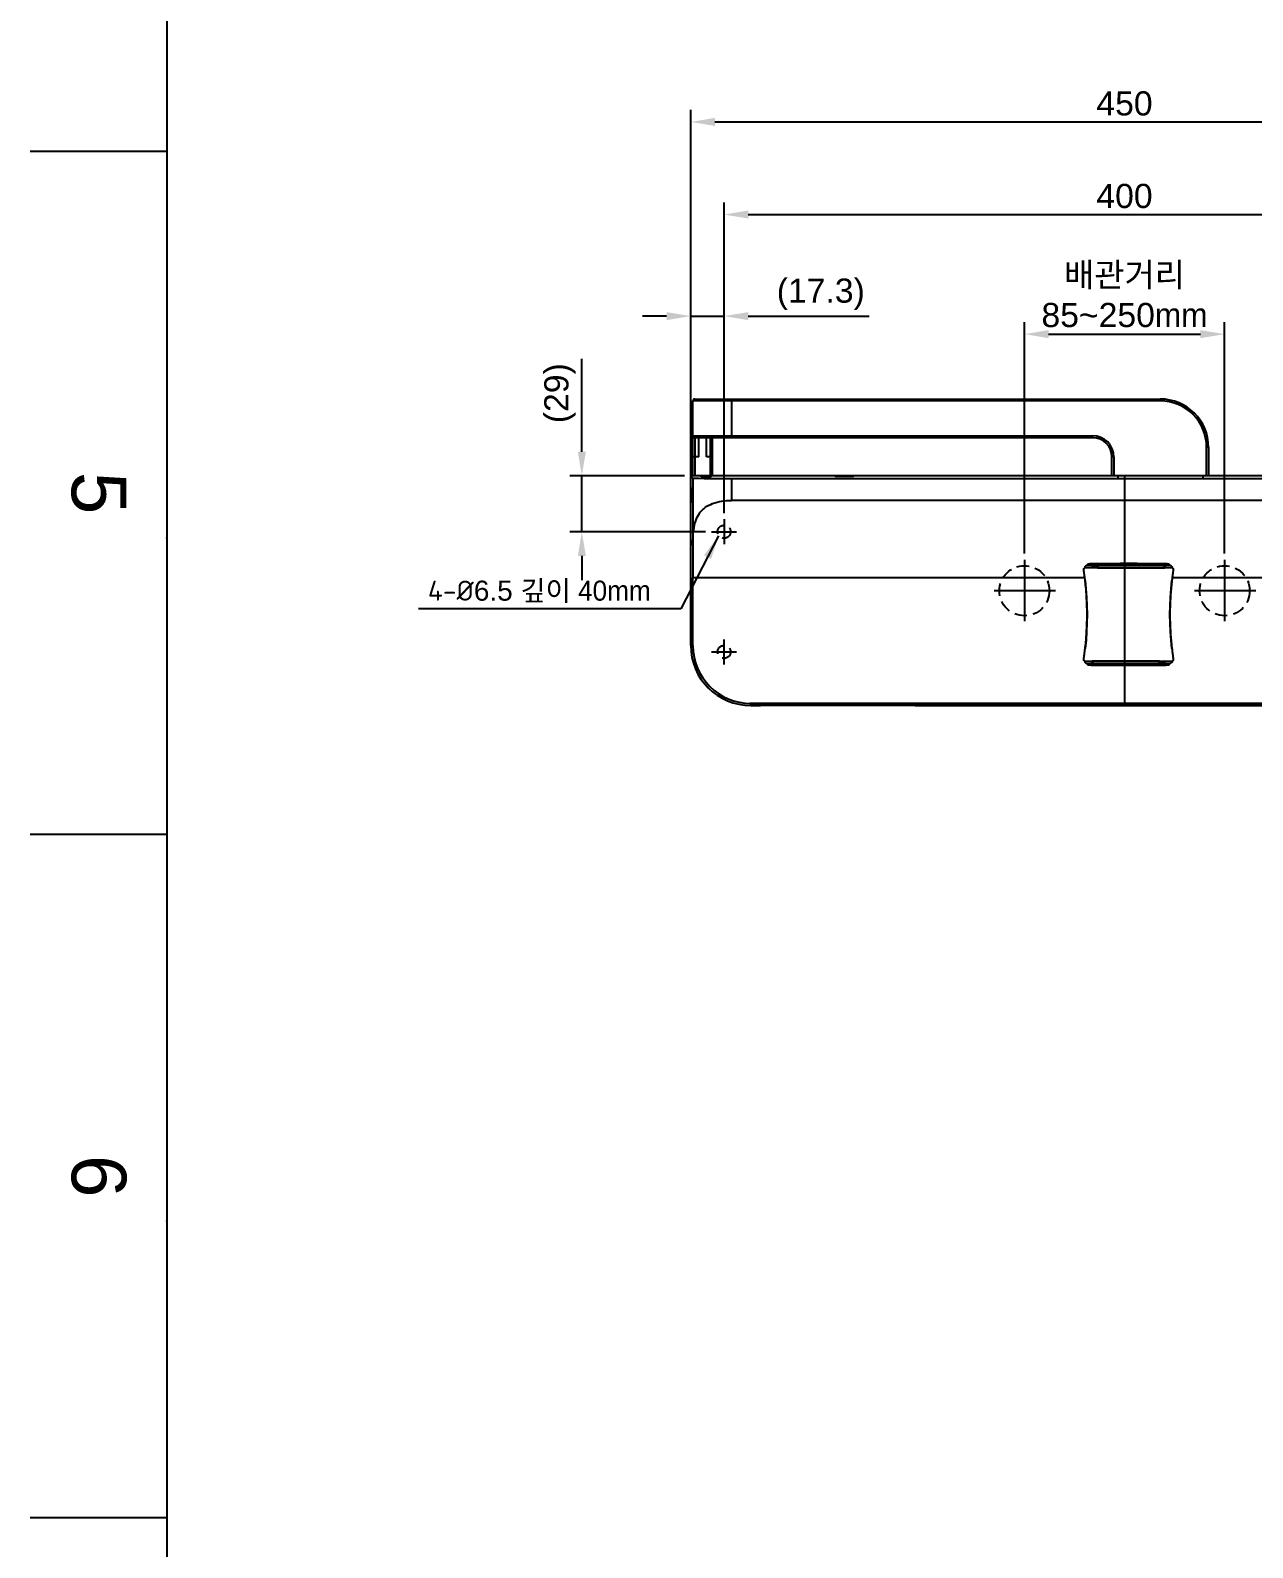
# Model space of a CAD drawing. Header units: millimetres. Extents: x 687 to 1107, y -116 to 478.
# Drawn here: x 686.8 to 813.4, y 36.9 to 193.9 of the extents above; entities that cross this region are included whole.
import ezdxf

# ---------------------------------------------------------------- set-up
doc = ezdxf.new("R2010")
doc.units = ezdxf.units.MM
doc.header["$LTSCALE"] = 0.1
doc.linetypes.add('CENTERX2', pattern=[101.6, 63.5, -12.7, 12.7, -12.7])
doc.linetypes.add('HIDDENX2', pattern=[19.05, 12.7, -6.35])
for name, color, linetype in [('CENTER', 1, 'CENTERX2'), ('DIM', 3, 'Continuous'), ('HIDDEN', 8, 'HIDDENX2')]:
    doc.layers.add(name, color=color, linetype=linetype)
doc.styles.get("Standard").update_dxf_attribs({"font": 'arial.ttf'})
doc.dimstyles.new('ISO-25', dxfattribs={"dimtxt": 2.5, "dimasz": 2.5, "dimexe": 1.25, "dimexo": 0.625, "dimtad": 1, "dimlfac": 5, "dimtxsty": 'Standard', "dimcen": 2.5, "dimadec": 0, "dimazin": 0, "dimtfac": 1, "dimtmove": 0, "dimatfit": 3, "dimfxl": 0, "dimarcsym": 0})

# ---------------------------------------------------------------- blocks, each defined once
blk = doc.blocks.new('*D70')
at = {"layer": 'Defpoints', "color": 0}
for p in [(841.59, 174.87), (758.65, 143.34), (841.59, 143.34)]:
    blk.add_point(p, dxfattribs=at)
at = {"layer": 'DIM', "color": 0, "lineweight": -2}
for p, q in [((758.65, 143.96), (758.65, 176.12)), ((841.59, 143.96), (841.59, 176.12)), ((761.15, 174.87), (839.09, 174.87))]:
    blk.add_line(p, q, dxfattribs=at)
at = {"layer": 'DIM', "color": 0}
for points in [[(761.15, 175.29), (761.15, 174.46), (758.65, 174.87)], [(839.09, 175.29), (839.09, 174.46), (841.59, 174.87)]]:
    blk.add_solid(points, dxfattribs=at)
at = {"layer": 'DIM', "color": 0, "insert": (800.12, 176.78), "char_height": 2.5, "attachment_point": 5}
blk.add_mtext('400', dxfattribs=at)
blk = doc.blocks.new('*D73')
at = {"layer": 'Defpoints', "color": 0}
for p in [(810.49, 162.49), (789.76, 139.15), (810.49, 139.15)]:
    blk.add_point(p, dxfattribs=at)
at = {"layer": 'DIM', "color": 0, "lineweight": -2}
for p, q in [((789.76, 139.77), (789.76, 163.74)), ((810.49, 139.77), (810.49, 163.74)), ((792.26, 162.49), (807.99, 162.49))]:
    blk.add_line(p, q, dxfattribs=at)
at = {"layer": 'DIM', "color": 0}
for points in [[(792.26, 162.91), (792.26, 162.08), (789.76, 162.49)], [(807.99, 162.91), (807.99, 162.08), (810.49, 162.49)]]:
    blk.add_solid(points, dxfattribs=at)
at = {"layer": 'DIM', "color": 0, "insert": (800.12, 166.54), "char_height": 2.5, "attachment_point": 5}
blk.add_mtext('{\\fGulim|b0|i0|c129|p50;배관거리}\\P85~250{\\fGulim|b0|i0|c129|p50;mm}', dxfattribs=at)
blk = doc.blocks.new('*D75')
at = {"layer": 'Defpoints', "color": 0}
for p in [(845.05, 184.46), (755.2, 130.28), (845.05, 124.4)]:
    blk.add_point(p, dxfattribs=at)
at = {"layer": 'DIM', "color": 0, "lineweight": -2}
for p, q in [((755.2, 130.9), (755.2, 185.71)), ((845.05, 125.03), (845.05, 185.71)), ((757.7, 184.46), (842.55, 184.46))]:
    blk.add_line(p, q, dxfattribs=at)
at = {"layer": 'DIM', "color": 0}
for points in [[(757.7, 184.87), (757.7, 184.04), (755.2, 184.46)], [(842.55, 184.87), (842.55, 184.04), (845.05, 184.46)]]:
    blk.add_solid(points, dxfattribs=at)
at = {"layer": 'DIM', "color": 0, "insert": (800.12, 186.36), "char_height": 2.5, "attachment_point": 5}
blk.add_mtext('450', dxfattribs=at)
blk = doc.blocks.new('*D60')
at = {"layer": 'Defpoints', "color": 0}
for p in [(743.92, 147.82), (755.2, 147.82), (757.36, 142.04)]:
    blk.add_point(p, dxfattribs=at)
at = {"layer": 'DIM', "color": 0, "lineweight": -2}
for p, q in [((743.92, 150.32), (743.92, 159.94)), ((754.57, 147.82), (742.67, 147.82)), ((743.92, 142.04), (743.92, 147.82)), ((756.73, 142.04), (742.67, 142.04)), ((743.92, 139.54), (743.92, 137.04))]:
    blk.add_line(p, q, dxfattribs=at)
at = {"layer": 'DIM', "color": 0}
for points in [[(743.51, 150.32), (744.34, 150.32), (743.92, 147.82)], [(743.51, 139.54), (744.34, 139.54), (743.92, 142.04)]]:
    blk.add_solid(points, dxfattribs=at)
at = {"layer": 'DIM', "color": 0, "insert": (741.66, 156.38), "char_height": 2.5, "attachment_point": 5, "rotation": 90}
blk.add_mtext('(29)', dxfattribs=at)
blk = doc.blocks.new('*D61')
at = {"layer": 'Defpoints', "color": 0}
for p in [(758.65, 164.36), (755.2, 147.82), (758.65, 147.82)]:
    blk.add_point(p, dxfattribs=at)
at = {"layer": 'DIM', "color": 0, "lineweight": -2}
for p, q in [((755.2, 148.44), (755.2, 165.61)), ((758.65, 148.44), (758.65, 165.61)), ((752.7, 164.36), (750.2, 164.36)), ((755.2, 164.36), (758.65, 164.36)), ((761.15, 164.36), (773.69, 164.36))]:
    blk.add_line(p, q, dxfattribs=at)
at = {"layer": 'DIM', "color": 0}
for points in [[(752.7, 164.77), (752.7, 163.94), (755.2, 164.36)], [(761.15, 164.77), (761.15, 163.94), (758.65, 164.36)]]:
    blk.add_solid(points, dxfattribs=at)
at = {"layer": 'DIM', "color": 0, "insert": (768.67, 166.62), "char_height": 2.5, "attachment_point": 5}
blk.add_mtext('(17.3)', dxfattribs=at)

msp = doc.modelspace()

# ---------------------------------------------------------------- linework, layer by layer
for p, q in [((700.9504, 464.2227), (700.9504, -101.4339)), ((700.9504, 181.3944), (686.8089, 181.3944)), ((755.4235, 147.8162), (755.4235, 155.5764)), ((803.8246, 155.5764), (755.4235, 155.5764)), ((755.6235, 155.7764), (803.8246, 155.7764)), ((759.4236, 155.7764), (759.4236, 151.7763)), ((803.8246, 155.5764), (803.8246, 155.7764)), ((755.4235, 151.9763), (796.8245, 151.9763)), ((755.6235, 151.7763), (755.6235, 147.8162)), ((796.8245, 151.7763), (755.6235, 151.7763)), ((756.0236, 149.7762), (756.0236, 151.7763)), ((756.8236, 149.7762), (756.8236, 151.7763)), ((757.2236, 151.7763), (757.2236, 147.8162)), ((757.4236, 151.7763), (757.4236, 147.8162)), ((796.8245, 151.7763), (796.8245, 151.9763)), ((808.6247, 147.8162), (808.6247, 150.7763)), ((808.8247, 150.7763), (808.6247, 150.7763)), ((808.8247, 150.7763), (808.8247, 147.8162)), ((756.0236, 149.7762), (755.4235, 149.7762)), ((757.4236, 149.7762), (756.8236, 149.7762)), ((798.8245, 147.8162), (798.8245, 149.7762)), ((799.0245, 149.7762), (798.8245, 149.7762)), ((799.0245, 149.7762), (799.0245, 147.8162)), ((755.1965, 130.2758), (755.1965, 147.8162)), ((845.0526, 147.8162), (755.1965, 147.8162)), ((755.1965, 147.8162), (755.4237, 147.589)), ((756.2927, 147.7341), (756.2159, 147.8109)), ((757.3236, 147.7341), (756.2927, 147.7341)), ((756.4636, 147.8162), (756.4636, 147.7341)), ((757.3236, 147.7341), (757.3236, 147.8162)), ((799.4245, 147.8162), (799.4245, 147.5631)), ((808.2247, 147.8162), (808.2247, 147.5631)), ((755.4237, 147.589), (755.4237, 140.6451)), ((759.4236, 147.5544), (759.4236, 145.2761)), ((759.4236, 147.5544), (840.8254, 147.5544)), ((835.665, 145.2761), (759.4236, 145.2761)), ((796.7709, 138.2917), (796.0076, 138.2766)), ((796.196, 138.506), (796.196, 138.506)), ((804.8779, 138.506), (796.196, 138.506)), ((796.2421, 138.5073), (796.2433, 138.5127)), ((796.2495, 138.5203), (796.2433, 138.5129)), ((796.2496, 138.5206), (796.252, 138.506)), ((796.2542, 138.5253), (796.2563, 138.5262)), ((796.2543, 138.5258), (796.2576, 138.506)), ((796.2745, 138.626), (796.2628, 138.61)), ((796.2745, 138.626), (796.2763, 138.6281)), ((796.2745, 138.626), (796.2746, 138.6261)), ((796.3423, 138.6791), (796.3422, 138.6791)), ((797.2835, 138.7175), (797.2238, 138.7167)), ((797.3655, 138.5738), (797.3713, 138.506)), ((798.3475, 138.5881), (798.351, 138.506)), ((802.7075, 138.588), (802.704, 138.506)), ((803.5592, 138.5059), (803.5576, 138.506)), ((803.6894, 138.5738), (803.6836, 138.506)), ((803.9169, 138.5683), (803.9104, 138.506)), ((805.0656, 138.2766), (804.3003, 138.2918)), ((804.7129, 138.6793), (804.713, 138.6792)), ((804.7826, 138.6238), (804.7819, 138.6246)), ((804.7824, 138.624), (804.783, 138.6233)), ((804.7848, 138.621), (804.783, 138.6233)), ((804.7861, 138.6179), (804.7899, 138.6115)), ((804.8059, 138.5206), (804.8035, 138.506)), ((804.812, 138.5129), (804.806, 138.5203)), ((804.8119, 138.5127), (804.8131, 138.5073)), ((804.8892, 138.5057), (804.8779, 138.506)), ((755.4196, 130.2717), (755.4181, 137.2759)), ((796.0118, 137.2759), (755.4181, 137.2759)), ((796.047, 136.9828), (796.047, 136.9828)), ((805.0348, 137.054), (805.0265, 136.9828)), ((805.0265, 136.9828), (805.0265, 136.9828)), ((805.0353, 137.0581), (805.0348, 137.054)), ((815.6072, 137.2759), (805.0616, 137.2759)), ((755.4181, 130.2758), (755.1965, 130.2758)), ((796.0381, 129.8935), (796.0387, 129.8982)), ((796.0387, 129.8982), (796.047, 129.969)), ((796.047, 129.969), (796.047, 129.969)), ((805.0265, 129.9689), (805.0265, 129.9689)), ((796.0075, 128.6751), (796.7729, 128.66)), ((796.1839, 128.446), (796.1953, 128.4458)), ((796.1953, 128.4458), (804.8773, 128.4458)), ((796.2426, 128.439), (796.2414, 128.4444)), ((796.2426, 128.4388), (796.2488, 128.4315)), ((796.2513, 128.4457), (796.2489, 128.4312)), ((796.2556, 128.4255), (796.2535, 128.4265)), ((796.2569, 128.4457), (796.2536, 128.426)), ((796.2703, 128.33), (796.2736, 128.326)), ((796.2736, 128.326), (796.274, 128.3255)), ((796.3423, 128.2724), (796.3421, 128.2725)), ((797.3498, 128.2334), (797.423, 128.2325)), ((797.3707, 128.4458), (797.3649, 128.3779)), ((797.423, 128.2325), (797.4977, 128.2316)), ((797.4977, 128.2316), (797.5739, 128.2308)), ((797.5141, 128.4458), (797.5156, 128.4458)), ((797.5739, 128.2308), (797.6517, 128.2299)), ((797.6517, 128.2299), (797.7312, 128.2291)), ((797.7312, 128.2291), (797.8124, 128.2283)), ((797.8124, 128.2283), (797.8951, 128.2275)), ((797.8951, 128.2275), (797.9795, 128.2267)), ((797.9795, 128.2267), (798.0656, 128.2259)), ((798.0656, 128.2259), (798.1533, 128.2252)), ((798.1533, 128.2252), (798.2427, 128.2245)), ((798.2427, 128.2245), (798.3337, 128.2238)), ((798.3337, 128.2238), (798.4265, 128.2231)), ((798.3506, 128.4458), (798.3471, 128.3637)), ((798.4265, 128.2231), (798.5211, 128.2224)), ((798.5211, 128.2224), (798.6173, 128.2218)), ((798.6173, 128.2218), (798.7154, 128.2212)), ((798.7154, 128.2212), (798.8152, 128.2206)), ((798.8152, 128.2206), (798.9169, 128.22)), ((798.9169, 128.22), (799.0204, 128.2195)), ((799.0204, 128.2195), (799.1257, 128.219)), ((799.1257, 128.219), (799.2328, 128.2185)), ((799.2328, 128.2185), (799.3418, 128.218)), ((799.3418, 128.218), (799.4526, 128.2176)), ((799.4526, 128.2176), (799.5654, 128.2173)), ((799.5654, 128.2173), (799.68, 128.2169)), ((799.68, 128.2169), (799.7966, 128.2166)), ((802.7033, 128.4458), (802.7068, 128.3637)), ((803.6831, 128.4458), (803.6889, 128.3779)), ((803.7704, 128.2342), (803.8301, 128.235)), ((803.9099, 128.4458), (803.9164, 128.3834)), ((804.3023, 128.66), (805.0656, 128.6751)), ((804.7125, 128.2725), (804.7127, 128.2726)), ((804.7812, 128.3269), (804.7822, 128.3281)), ((804.782, 128.3279), (804.7823, 128.3283)), ((804.7823, 128.3283), (804.793, 128.3435)), ((804.803, 128.4457), (804.8054, 128.4311)), ((804.8055, 128.4314), (804.8114, 128.4388)), ((804.8121, 128.4408), (804.8114, 128.439)), ((804.8125, 128.4444), (804.8121, 128.4408)), ((835.0253, 124.2753), (761.3238, 124.2753)), ((761.4237, 124.2703), (761.4237, 124.0486)), ((761.4238, 124.1757), (835.1253, 124.1757)), ((835.4253, 124.2703), (761.4276, 124.2714)), ((835.4253, 124.2703), (761.4278, 124.2714)), ((778.184, 124.2532), (762.6637, 124.2532)), ((829.3252, 124.0658), (761.3238, 124.0658)), ((761.4237, 124.0486), (762.4331, 124.0486)), ((778.4334, 124.0486), (833.6963, 124.0486)), ((700.9504, 110.6873), (686.8089, 110.6873)), ((700.9504, 39.9802), (686.8089, 39.9802))]:
    msp.add_line(p, q)
for points in [[(796.2628, 138.61), (796.2541, 138.5939), (796.2482, 138.579), (796.2445, 138.5664), (796.2424, 138.5558), (796.2412, 138.5471), (796.2405, 138.5397), (796.2401, 138.533), (796.24, 138.527), (796.24, 138.5213), (796.24, 138.5158), (796.2402, 138.5103), (796.2403, 138.506)], [(796.3423, 138.6791), (796.3352, 138.676), (796.3201, 138.668), (796.3036, 138.6567), (796.2892, 138.6436), (796.2787, 138.6316), (796.2718, 138.6218), (796.2682, 138.616), (796.2678, 138.6154)], [(797.2238, 138.7167), (797.1857, 138.7162), (797.1484, 138.7157), (797.112, 138.7152), (797.0766, 138.7146), (797.0421, 138.7141), (797.0087, 138.7135), (796.9763, 138.713), (796.9449, 138.7124), (796.9146, 138.7118), (796.8853, 138.7112), (796.8571, 138.7106), (796.8299, 138.7101), (796.8037, 138.7095), (796.7784, 138.7088), (796.7541, 138.7082), (796.7307, 138.7076), (796.7082, 138.707), (796.6866, 138.7064), (796.6658, 138.7058), (796.6459, 138.7051), (796.6269, 138.7045), (796.6087, 138.7039), (796.5913, 138.7033), (796.5748, 138.7026), (796.559, 138.702), (796.544, 138.7014), (796.5297, 138.7008), (796.5162, 138.7001), (796.5034, 138.6995), (796.4913, 138.6989), (796.4799, 138.6983), (796.4691, 138.6976), (796.459, 138.697), (796.4495, 138.6964), (796.4406, 138.6957), (796.4323, 138.6951), (796.4245, 138.6945), (796.4172, 138.6938), (796.4103, 138.6932), (796.4039, 138.6925), (796.3978, 138.6918), (796.3919, 138.691), (796.3861, 138.6902), (796.3804, 138.6893), (796.3744, 138.6882), (796.3679, 138.6869), (796.3607, 138.6851), (796.3522, 138.6826), (796.3422, 138.6791)], [(803.564, 138.72), (803.5157, 138.7205), (803.4666, 138.7211), (803.4166, 138.7216), (803.3658, 138.7222), (803.3141, 138.7227), (803.2616, 138.7232), (803.2083, 138.7238), (803.1542, 138.7243), (803.0992, 138.7248), (803.0434, 138.7253), (802.9868, 138.7258), (802.9293, 138.7263), (802.871, 138.7268), (802.8119, 138.7273), (802.752, 138.7277), (802.6913, 138.7282), (802.6297, 138.7286), (802.5674, 138.7291), (802.5043, 138.7295), (802.4404, 138.7299), (802.3757, 138.7304), (802.3102, 138.7308), (802.244, 138.7311), (802.177, 138.7315), (802.1092, 138.7319), (802.0407, 138.7322), (801.9715, 138.7326), (801.9015, 138.7329), (801.8307, 138.7332), (801.7592, 138.7335), (801.6869, 138.7338), (801.6138, 138.734), (801.5399, 138.7343), (801.4653, 138.7345), (801.3898, 138.7348), (801.3135, 138.735), (801.2363, 138.7351), (801.1584, 138.7353), (801.0796, 138.7355), (801, 138.7356), (800.9196, 138.7357), (800.8384, 138.7358), (800.7564, 138.7359), (800.6735, 138.7359), (800.5899, 138.7359), (800.5054, 138.736), (800.4202, 138.7359), (800.3342, 138.7359), (800.2474, 138.7358), (800.1599, 138.7357), (800.0716, 138.7356), (799.9826, 138.7355), (799.8928, 138.7353), (799.8024, 138.7351), (799.7112, 138.7349), (799.6194, 138.7346), (799.5268, 138.7343), (799.4336, 138.734), (799.3398, 138.7337), (799.2452, 138.7333), (799.15, 138.7329), (799.0541, 138.7324), (798.9577, 138.7319), (798.8609, 138.7314), (798.7635, 138.7309), (798.6657, 138.7303), (798.5673, 138.7296), (798.4686, 138.729), (798.3693, 138.7282), (798.2697, 138.7275), (798.1698, 138.7267), (798.0697, 138.7258), (797.9693, 138.7249), (797.8688, 138.724), (797.7681, 138.723), (797.6674, 138.722), (797.5668, 138.7209), (797.4663, 138.7197), (797.3659, 138.7185), (797.2835, 138.7175)], [(804.7129, 138.6793), (804.7026, 138.6829), (804.6938, 138.6854), (804.6865, 138.6872), (804.6798, 138.6885), (804.6736, 138.6896), (804.6676, 138.6905), (804.6617, 138.6913), (804.6556, 138.692), (804.6493, 138.6927), (804.6427, 138.6934), (804.6356, 138.6941), (804.6282, 138.6947), (804.6203, 138.6953), (804.6118, 138.696), (804.6029, 138.6966), (804.5933, 138.6972), (804.5832, 138.6978), (804.5724, 138.6984), (804.5609, 138.699), (804.5488, 138.6997), (804.5359, 138.7003), (804.5223, 138.7009), (804.5078, 138.7015), (804.4925, 138.7022), (804.4763, 138.7028), (804.4592, 138.7034), (804.4411, 138.7041), (804.4219, 138.7047), (804.4018, 138.7054), (804.3805, 138.706), (804.3582, 138.7067), (804.3348, 138.7073), (804.3102, 138.708), (804.2845, 138.7086), (804.2577, 138.7093), (804.2297, 138.7099), (804.2004, 138.7106), (804.1699, 138.7112), (804.1382, 138.7119), (804.1051, 138.7125), (804.0707, 138.7131), (804.0349, 138.7137), (803.9977, 138.7143), (803.9591, 138.7149), (803.9193, 138.7155), (803.8783, 138.7161), (803.8361, 138.7166), (803.7929, 138.7172), (803.7488, 138.7178), (803.7039, 138.7183), (803.6581, 138.7189), (803.564, 138.72)], [(804.7902, 138.6111), (804.7878, 138.6154), (804.7818, 138.6249), (804.772, 138.6376), (804.7573, 138.6523), (804.7396, 138.6655), (804.7227, 138.675), (804.713, 138.6792)], [(804.8151, 138.5303), (804.8148, 138.5368), (804.8143, 138.544), (804.8133, 138.5524), (804.8115, 138.5625), (804.8085, 138.5747), (804.8032, 138.5893), (804.7954, 138.6052), (804.7848, 138.621)], [(804.8146, 138.506), (804.8147, 138.5078), (804.8149, 138.5134), (804.8151, 138.5188)], [(804.8151, 138.5188), (804.8151, 138.5244), (804.8151, 138.5303)], [(796.047, 136.9828), (796.1345, 136.1261), (796.199, 135.2443), (796.2378, 134.3609), (796.2507, 133.4768), (796.2379, 132.5927), (796.1992, 131.7093), (796.1347, 130.8275), (796.047, 129.969)], [(805.0265, 129.9689), (804.939, 130.8256), (804.8746, 131.7074), (804.8358, 132.5908), (804.8229, 133.4749), (804.8358, 134.359), (804.8744, 135.2424), (804.9388, 136.1242), (805.0265, 136.9828)], [(796.2398, 128.4458), (796.2397, 128.4451), (796.2395, 128.4394), (796.2394, 128.4337), (796.2393, 128.428), (796.2394, 128.4219)], [(796.2394, 128.4219), (796.2396, 128.4153), (796.2402, 128.4081), (796.2412, 128.3995), (796.243, 128.3893), (796.2461, 128.377), (796.2514, 128.3622), (796.2594, 128.3461), (796.2703, 128.33)], [(796.2694, 128.3327), (796.2664, 128.3376), (796.2671, 128.3363), (796.2707, 128.3305), (796.2777, 128.3205), (796.2882, 128.3083), (796.3028, 128.2952), (796.3193, 128.2837), (796.3345, 128.2757), (796.3423, 128.2724)], [(796.3421, 128.2725), (796.3523, 128.2688), (796.3611, 128.2663), (796.3685, 128.2646), (796.3752, 128.2632), (796.3814, 128.2621), (796.3874, 128.2612), (796.3934, 128.2604), (796.3995, 128.2597), (796.4059, 128.259), (796.4126, 128.2583), (796.4196, 128.2576), (796.4271, 128.257), (796.4351, 128.2564), (796.4436, 128.2557), (796.4526, 128.2551), (796.4621, 128.2545), (796.4722, 128.2539), (796.483, 128.2533), (796.4943, 128.2527), (796.5063, 128.252), (796.5189, 128.2514), (796.5322, 128.2508), (796.5462, 128.2502), (796.5608, 128.2496), (796.5762, 128.249), (796.5923, 128.2484), (796.6091, 128.2478), (796.6267, 128.2472), (796.645, 128.2466), (796.6641, 128.246), (796.6839, 128.2454), (796.7045, 128.2448), (796.7259, 128.2442), (796.748, 128.2436), (796.7709, 128.2431), (796.7945, 128.2425), (796.8188, 128.2419), (796.844, 128.2414), (796.8699, 128.2408), (796.8966, 128.2402), (796.9241, 128.2397), (796.9524, 128.2392), (796.9816, 128.2386), (797.0116, 128.2381), (797.0424, 128.2376), (797.074, 128.2371), (797.1063, 128.2366), (797.1394, 128.2362), (797.1732, 128.2357), (797.2076, 128.2352), (797.2425, 128.2348), (797.2779, 128.2343), (797.3498, 128.2334)], [(799.7966, 128.2166), (799.8556, 128.2165), (799.915, 128.2164), (799.975, 128.2163), (800.0354, 128.2162), (800.0963, 128.2161), (800.1576, 128.216), (800.2194, 128.2159), (800.2816, 128.2159), (800.3444, 128.2158), (800.4075, 128.2158), (800.4712, 128.2158), (800.5353, 128.2158), (800.5998, 128.2158), (800.6648, 128.2158), (800.7302, 128.2158), (800.7961, 128.2159), (800.8624, 128.216), (800.9291, 128.216), (800.9963, 128.2161), (801.0639, 128.2162), (801.1319, 128.2164), (801.2003, 128.2165), (801.2691, 128.2167), (801.3383, 128.2168), (801.4079, 128.217), (801.4779, 128.2172), (801.5483, 128.2175), (801.6191, 128.2177), (801.6903, 128.218), (801.7619, 128.2182), (801.8338, 128.2185), (801.9062, 128.2189), (801.9789, 128.2192), (802.0519, 128.2196), (802.1252, 128.2199), (802.1988, 128.2203), (802.2727, 128.2208), (802.3469, 128.2212), (802.4213, 128.2217), (802.496, 128.2222), (802.571, 128.2227), (802.6462, 128.2232), (802.7217, 128.2238), (802.7973, 128.2244), (802.8732, 128.225), (802.9492, 128.2256), (803.0253, 128.2263), (803.1015, 128.227), (803.1778, 128.2277), (803.2542, 128.2284), (803.3307, 128.2292), (803.4071, 128.23), (803.4835, 128.2308), (803.5598, 128.2317), (803.6361, 128.2326), (803.7122, 128.2335), (803.7704, 128.2342)], [(803.8301, 128.235), (803.8682, 128.2355), (803.9055, 128.236), (803.9419, 128.2366), (803.9774, 128.2371), (804.0119, 128.2376), (804.0454, 128.2382), (804.0778, 128.2388), (804.1092, 128.2393), (804.1395, 128.2399), (804.1688, 128.2405), (804.1971, 128.2411), (804.2243, 128.2417), (804.2506, 128.2423), (804.2759, 128.2429), (804.3002, 128.2435), (804.3237, 128.2441), (804.3462, 128.2447), (804.3678, 128.2453), (804.3886, 128.246), (804.4085, 128.2466), (804.4276, 128.2472), (804.4458, 128.2478), (804.4632, 128.2485), (804.4798, 128.2491), (804.4956, 128.2497), (804.5106, 128.2503), (804.5249, 128.251), (804.5384, 128.2516), (804.5513, 128.2522), (804.5634, 128.2528), (804.5749, 128.2535), (804.5856, 128.2541), (804.5958, 128.2547), (804.6053, 128.2554), (804.6142, 128.256), (804.6226, 128.2566), (804.6304, 128.2573), (804.6377, 128.2579), (804.6445, 128.2586), (804.651, 128.2592), (804.6571, 128.2599), (804.663, 128.2607), (804.6688, 128.2615), (804.6745, 128.2624), (804.6805, 128.2635), (804.687, 128.2648), (804.6941, 128.2665), (804.7026, 128.269), (804.7125, 128.2725)], [(804.7127, 128.2726), (804.7217, 128.2765), (804.7385, 128.2858), (804.7561, 128.2988), (804.7708, 128.3134), (804.7806, 128.3259), (804.7867, 128.3354), (804.7892, 128.3399), (804.7894, 128.3402)], [(804.793, 128.3435), (804.8014, 128.3596), (804.8071, 128.3745), (804.8105, 128.387), (804.8125, 128.3974), (804.8136, 128.4059), (804.8142, 128.4132), (804.8145, 128.4197), (804.8146, 128.4256), (804.8146, 128.4312), (804.8145, 128.4366), (804.8144, 128.4421), (804.8142, 128.4458)]]:
    msp.add_lwpolyline(points)
for centre, radius, start, end in [((755.6235, 155.5764), 0.2, 90, 180), ((803.8246, 150.7763), 5.0001, 360, 90), ((803.8246, 150.7763), 4.8001, 0, 90), ((755.6235, 151.9763), 0.2, 180, 270), ((796.8245, 149.7762), 2.2, 0, 90), ((796.8245, 149.7762), 2, 0, 90), ((796.3814, 138.5357), 0.1399, 140.886711, 189.444489), ((796.3761, 138.5402), 0.133, 139.836295, 140.962625), ((796.3924, 138.554), 0.1348, 111.861625, 114.52738), ((797.8298, 86.9842), 51.3181, 90.563433, 91.182286), ((798.2614, 95.9904), 42.5928, 91.205321, 91.423073), ((802.9791, 104.1799), 34.4012, 88.43813, 88.816751), ((804.6753, 138.5367), 0.1382, 33.161318, 38.820051), ((804.6737, 138.5356), 0.1401, 350.581157, 33.173996), ((804.8772, 138.3261), 0.1799, 81.270732, 89.97038), ((765.9459, 133.4724), 30.3051, 6.450938, 6.651683), ((765.937, 133.4715), 30.314, 5.010396, 6.45091), ((835.1695, 133.4714), 30.3469, 173.582382, 174.996661), ((835.1594, 133.4725), 30.3367, 173.355299, 173.582323), ((765.9418, 133.4718), 30.3092, 3.703908, 5.010489), ((765.9599, 133.473), 30.2911, 3.346964, 3.703824), ((766.0243, 133.4758), 30.2266, 356.653126, 3.34879), ((835.0807, 133.4759), 30.2579, 176.656639, 183.345375), ((835.1439, 133.4732), 30.3212, 176.378662, 176.658459), ((835.1625, 133.472), 30.3398, 174.996597, 176.378558), ((765.9355, 133.4804), 30.3155, 353.575554, 354.991441), ((765.9425, 133.4798), 30.3085, 354.991377, 356.374594), ((765.9611, 133.4786), 30.2899, 356.374697, 356.654952), ((835.1452, 133.4787), 30.3225, 183.343553, 183.700376), ((835.1633, 133.4799), 30.3406, 183.70046, 185.005359), ((835.1681, 133.4803), 30.3455, 185.005267, 186.445457), ((761.4237, 130.2758), 6.2272, 180, 270), ((761.4237, 130.2758), 6.0055, 180.038782, 270.037497), ((765.9457, 133.4793), 30.3053, 353.348378, 353.575494), ((835.1593, 133.4793), 30.3366, 186.445485, 186.644862), ((796.1961, 128.6283), 0.1825, 261.004005, 269.948454), ((796.3807, 128.4161), 0.1399, 170.633949, 219.107956), ((796.3754, 128.4116), 0.133, 219.036606, 220.041016), ((796.3918, 128.3978), 0.1348, 245.495874, 248.367639), ((802.7847, 171.3853), 43.0168, 271.204501, 271.419794), ((803.2427, 180.0364), 51.3871, 270.563472, 271.181558), ((803.25, 152.4908), 24.1165, 271.426958, 271.583103), ((804.6748, 128.4145), 0.1378, 321.258177, 327.073718)]:
    msp.add_arc(centre, radius, start, end)
for centre, major_axis, ratio in [((771.1239, 147.7883), (0.955, 0), 0.00872687), ((755.2156, 145.8161), (0, -0.7931), 0.0087272)]:
    msp.add_ellipse(centre, major_axis=major_axis, ratio=ratio)
for centre, major_axis, start_param in [((759.4236, 147.5893), (4.0001, 0), -3.13286601), ((755.4989, 137.2759), (0, -9.2567), -1.94332528)]:
    msp.add_ellipse(centre, major_axis=major_axis, ratio=0.00872687, start_param=start_param, end_param=-1.57079633)
for points, knots in [([(755.4237, 140.6451), (755.4248, 140.9593), (755.4375, 141.5705), (755.5262, 142.4567), (755.7272, 143.2764), (756.0389, 143.8861), (756.3859, 144.2934), (756.812, 144.6573), (757.4864, 145.0014), (758.4175, 145.2279), (759.0817, 145.2761), (759.4236, 145.2761)], [0, 0, 0, 0, 0.13229683, 0.25727424, 0.37436535, 0.48587386, 0.54161927, 0.59876126, 0.72087606, 0.8560287, 1, 1, 1, 1]), ([(796.047, 136.9828), (796.0369, 137.0694), (796.0215, 137.1981), (796.0006, 137.3675), (795.9853, 137.4896), (795.9728, 137.5883), (795.963, 137.6644), (795.9561, 137.719), (795.9493, 137.7718), (795.9427, 137.8226), (795.9363, 137.8712), (795.9302, 137.9175), (795.9244, 137.9612), (795.9191, 138.0022), (795.9144, 138.0403), (795.9105, 138.0755), (795.9079, 138.1076), (795.907, 138.1369), (795.9079, 138.1633), (795.9107, 138.187), (795.9155, 138.208), (795.9224, 138.2264), (795.9315, 138.2422), (795.9409, 138.2531), (795.9494, 138.2602), (795.9586, 138.2663), (795.9715, 138.2721), (795.989, 138.276), (796.0012, 138.2767), (796.0076, 138.2766)], [0, 0, 0, 0, 0.19244291, 0.28614226, 0.37694385, 0.46398833, 0.50581305, 0.54635673, 0.58552316, 0.62321849, 0.65934659, 0.69376858, 0.72630797, 0.75678712, 0.7850545, 0.8110639, 0.83480862, 0.85631352, 0.87568553, 0.89311212, 0.90883719, 0.92315559, 0.93633944, 0.94872466, 0.95475998, 0.96076846, 0.97297412, 0.98590279, 1, 1, 1, 1]), ([(796.196, 138.506), (796.1834, 138.506), (796.1642, 138.5039), (796.1391, 138.4972), (796.1199, 138.4898), (796.1012, 138.4798), (796.0772, 138.4634), (796.0557, 138.4428), (796.0383, 138.4187), (796.0272, 138.3992), (796.0183, 138.3788), (796.0117, 138.3579), (796.0075, 138.337), (796.0049, 138.3099), (796.0058, 138.2897), (796.0076, 138.2766)], [0, 0, 0, 0, 0.11190279, 0.17108681, 0.2322193, 0.29528425, 0.35991066, 0.49180421, 0.55857583, 0.62537123, 0.6916868, 0.75693663, 0.82061495, 0.88254871, 1, 1, 1, 1]), ([(796.2542, 138.5256), (796.253, 138.5249), (796.2511, 138.5234), (796.25, 138.5213), (796.2495, 138.5204)], [0, 0, 0, 0, 0.57316967, 1, 1, 1, 1]), ([(796.2897, 138.6421), (796.2753, 138.6259), (796.2549, 138.588), (796.2531, 138.5455), (796.2563, 138.5262)], [0, 0, 0, 0, 0.52414493, 1, 1, 1, 1]), ([(797.2036, 138.5702), (797.1373, 138.5685), (797.0098, 138.5648), (796.829, 138.5586), (796.6695, 138.5527), (796.5348, 138.5469), (796.4388, 138.5422), (796.3754, 138.5384), (796.3381, 138.5358), (796.3077, 138.5334), (796.2843, 138.5311), (796.2679, 138.5288), (796.2592, 138.5273), (796.2563, 138.5262)], [0, 0, 0, 0, 0.20978313, 0.40339519, 0.57203927, 0.71460093, 0.82952601, 0.87612793, 0.9154731, 0.9475997, 0.97248879, 0.98999562, 1, 1, 1, 1]), ([(796.3365, 138.6766), (796.3321, 138.6746), (796.3149, 138.6656), (796.2994, 138.653), (796.2897, 138.6421)], [0, 0, 0, 0, 0.24555372, 1, 1, 1, 1]), ([(796.9031, 138.506), (796.8989, 138.506), (796.8904, 138.5054), (796.8777, 138.5026), (796.8647, 138.4978), (796.8519, 138.4909), (796.8393, 138.4817), (796.8228, 138.4662), (796.8084, 138.4472), (796.7965, 138.4254), (796.7886, 138.4074), (796.7821, 138.3885), (796.7754, 138.3626), (796.7707, 138.3301), (796.7703, 138.3041), (796.7709, 138.2914)], [0, 0, 0, 0, 0.04456993, 0.09129792, 0.14053628, 0.19277102, 0.24849972, 0.30775188, 0.43588355, 0.50444074, 0.57521559, 0.64737988, 0.72002072, 0.8633857, 1, 1, 1, 1]), ([(797.2835, 138.7175), (797.2783, 138.7174), (797.2672, 138.7154), (797.2513, 138.7068), (797.2364, 138.6924), (797.2186, 138.6653), (797.2052, 138.6234), (797.2027, 138.5878), (797.2034, 138.5701)], [0, 0, 0, 0, 0.08496192, 0.18092979, 0.29256207, 0.42013546, 0.70927173, 1, 1, 1, 1]), ([(797.4329, 138.506), (797.4296, 138.506), (797.4228, 138.5054), (797.4126, 138.5027), (797.4023, 138.4981), (797.3921, 138.4915), (797.3821, 138.4827), (797.3725, 138.472), (797.3635, 138.4594), (797.3552, 138.4451), (797.3478, 138.4292), (797.3414, 138.4121), (797.3359, 138.394), (797.3301, 138.3691), (797.3258, 138.3377), (797.325, 138.3124), (797.3252, 138.3001)], [0, 0, 0, 0, 0.03906912, 0.08032314, 0.12446024, 0.17227025, 0.22447472, 0.28123461, 0.34244805, 0.40793094, 0.47737374, 0.5500307, 0.62495045, 0.70110929, 0.85328979, 1, 1, 1, 1]), ([(797.3252, 138.3001), (797.4595, 138.3014), (797.6633, 138.3024), (797.9379, 138.3032), (798.1502, 138.3037), (798.3663, 138.304), (798.6602, 138.3045), (799.0331, 138.3051), (799.4864, 138.3055), (799.9463, 138.3058), (800.4103, 138.3059), (800.8749, 138.3059), (801.3365, 138.3057), (801.7932, 138.3054), (802.17, 138.3049), (802.4678, 138.3044), (802.6872, 138.3041), (802.9031, 138.3037), (803.1151, 138.3032), (803.3229, 138.3027), (803.5266, 138.3019), (803.7263, 138.3004), (803.9219, 138.2982), (804.1128, 138.2953), (804.2384, 138.293), (804.3003, 138.2917)], [0, 0, 0, 0, 0.0577846, 0.08764264, 0.11810922, 0.14910857, 0.18055636, 0.24451092, 0.30952993, 0.37551084, 0.44229061, 0.50908906, 0.57533696, 0.64080827, 0.7055148, 0.73742163, 0.76889691, 0.79986771, 0.83027592, 0.86007147, 0.88925958, 0.91788042, 0.94596289, 0.97339083, 1, 1, 1, 1]), ([(798.3475, 138.5874), (798.2625, 138.5867), (797.9351, 138.5837), (797.6078, 138.5792), (797.3655, 138.5741)], [0, 0, 0, 0, 0.25968489, 1, 1, 1, 1]), ([(802.7075, 138.588), (801.9809, 138.5947), (800.5275, 138.5972), (799.0742, 138.5947), (798.3475, 138.5881)], [0, 0, 0, 0, 0.49998913, 1, 1, 1, 1]), ([(803.6895, 138.5742), (803.6112, 138.5758), (803.2839, 138.5819), (802.9565, 138.5853), (802.7074, 138.5874)], [0, 0, 0, 0, 0.23907559, 1, 1, 1, 1]), ([(804.7993, 138.5262), (804.7965, 138.5273), (804.7884, 138.5287), (804.7731, 138.5309), (804.7512, 138.5331), (804.7229, 138.5354), (804.6883, 138.5379), (804.6297, 138.5415), (804.5408, 138.546), (804.4163, 138.5514), (804.2683, 138.5571), (804.0993, 138.563), (803.9796, 138.5667), (803.9167, 138.5685)], [0, 0, 0, 0, 0.01018739, 0.02775865, 0.05265239, 0.08476775, 0.12403115, 0.17039047, 0.2842151, 0.42589041, 0.59348057, 0.78667803, 1, 1, 1, 1]), ([(804.1682, 138.506), (804.1723, 138.506), (804.1808, 138.5054), (804.1935, 138.5026), (804.2064, 138.4979), (804.2193, 138.491), (804.2318, 138.4818), (804.2483, 138.4664), (804.2627, 138.4474), (804.2746, 138.4257), (804.2825, 138.4077), (804.289, 138.3888), (804.2958, 138.363), (804.3005, 138.3305), (804.3009, 138.3045), (804.3003, 138.2918)], [0, 0, 0, 0, 0.04453061, 0.09121367, 0.14040318, 0.19258702, 0.24826516, 0.30747049, 0.43553384, 0.50407635, 0.57485244, 0.64703499, 0.71971233, 0.86320311, 1, 1, 1, 1]), ([(804.713, 138.6792), (804.7279, 138.6733), (804.7563, 138.6559), (804.7868, 138.6171), (804.802, 138.5718), (804.8017, 138.5408), (804.7994, 138.5264)], [0, 0, 0, 0, 0.25542671, 0.5167086, 0.76926183, 1, 1, 1, 1]), ([(804.8061, 138.5204), (804.8055, 138.5214), (804.8041, 138.5243), (804.8012, 138.5258), (804.7994, 138.5265)], [0, 0, 0, 0, 0.3822384, 1, 1, 1, 1]), ([(804.9045, 138.5039), (804.9163, 138.5021), (804.9341, 138.4976), (804.9569, 138.488), (804.9738, 138.4788), (804.99, 138.4676), (805.0053, 138.4545), (805.0192, 138.4398), (805.0317, 138.4237), (805.0424, 138.4063), (805.0541, 138.3822), (805.0641, 138.3508), (805.0686, 138.3131), (805.0673, 138.2884), (805.0656, 138.2766)], [0, 0, 0, 0, 0.11637106, 0.17724951, 0.23979891, 0.30371142, 0.36868192, 0.43437963, 0.50047095, 0.56660899, 0.63240345, 0.7611906, 0.88428074, 1, 1, 1, 1]), ([(805.0656, 138.2766), (805.0718, 138.2766), (805.0836, 138.2757), (805.1004, 138.2718), (805.1155, 138.2653), (805.1286, 138.2561), (805.1398, 138.2443), (805.149, 138.2299), (805.1562, 138.2129), (805.1613, 138.1933), (805.1646, 138.1711), (805.166, 138.1464), (805.1658, 138.119), (805.1639, 138.0891), (805.1607, 138.0566), (805.1566, 138.0214), (805.1517, 137.9835), (805.1465, 137.9429), (805.1408, 137.8998), (805.1348, 137.8543), (805.1285, 137.8067), (805.1198, 137.7394), (805.1086, 137.6509), (805.0945, 137.5405), (805.0799, 137.4249), (805.0651, 137.3053), (805.0501, 137.1826), (805.0402, 137.0999), (805.0353, 137.0581)], [0, 0, 0, 0, 0.01439528, 0.02766791, 0.04020324, 0.05245324, 0.06489942, 0.07801602, 0.09223198, 0.10790468, 0.1252962, 0.14457648, 0.16585195, 0.18919516, 0.21466793, 0.24230437, 0.27211913, 0.30406403, 0.33800242, 0.37378966, 0.41128177, 0.45034419, 0.5326699, 0.61977745, 0.71082891, 0.80505034, 0.90172173, 1, 1, 1, 1]), ([(796.0075, 128.6751), (796.0014, 128.6752), (795.9896, 128.676), (795.9728, 128.6799), (795.9578, 128.6865), (795.9447, 128.6957), (795.9335, 128.7075), (795.9243, 128.7219), (795.9171, 128.7389), (795.912, 128.7585), (795.9087, 128.7807), (795.9073, 128.8054), (795.9075, 128.8328), (795.9094, 128.8627), (795.9125, 128.8952), (795.9167, 128.9304), (795.9215, 128.9683), (795.9268, 129.0089), (795.9325, 129.052), (795.9385, 129.0974), (795.9448, 129.145), (795.9535, 129.2123), (795.9648, 129.3008), (795.9789, 129.4112), (795.9935, 129.5267), (796.0083, 129.6463), (796.0233, 129.769), (796.0332, 129.8518), (796.0381, 129.8935)], [0, 0, 0, 0, 0.01438523, 0.02764708, 0.04017173, 0.05241223, 0.06485116, 0.07796353, 0.09217843, 0.10785287, 0.12524804, 0.14453292, 0.1658131, 0.18916043, 0.21463617, 0.24227407, 0.2720885, 0.30403139, 0.33796698, 0.37375159, 0.41124213, 0.45030429, 0.53263265, 0.61974573, 0.71080461, 0.80503445, 0.90171408, 1, 1, 1, 1]), ([(805.0265, 129.9689), (805.0366, 129.8823), (805.052, 129.7536), (805.0728, 129.5842), (805.0857, 129.4814), (805.0958, 129.4015), (805.1031, 129.3436), (805.1103, 129.2873), (805.1173, 129.2327), (805.1241, 129.1799), (805.1306, 129.1292), (805.137, 129.0805), (805.1431, 129.0342), (805.1489, 128.9905), (805.1542, 128.9495), (805.1589, 128.9114), (805.1628, 128.8762), (805.1654, 128.8441), (805.1663, 128.8148), (805.1654, 128.7884), (805.1626, 128.7647), (805.1577, 128.7437), (805.1508, 128.7253), (805.1418, 128.7095), (805.1324, 128.6986), (805.1239, 128.6915), (805.1147, 128.6854), (805.1017, 128.6796), (805.0843, 128.6757), (805.072, 128.675), (805.0656, 128.6751)], [0, 0, 0, 0, 0.19244261, 0.28614111, 0.37694139, 0.42098991, 0.46398413, 0.50580785, 0.54635051, 0.58551607, 0.62321085, 0.65933886, 0.69376115, 0.72630113, 0.75678103, 0.78504929, 0.81105963, 0.83480526, 0.85631092, 0.87568359, 0.89311083, 0.90883662, 0.92315584, 0.9363405, 0.94872638, 0.95476192, 0.96077053, 0.97297606, 0.98590404, 1, 1, 1, 1]), ([(796.0075, 128.6751), (796.0059, 128.6633), (796.0049, 128.6452), (796.0067, 128.6208), (796.0098, 128.6018), (796.0148, 128.5829), (796.0218, 128.5641), (796.0306, 128.5459), (796.0412, 128.5286), (796.0534, 128.5125), (796.0673, 128.4978), (796.0824, 128.4848), (796.0986, 128.4736), (796.1154, 128.4642), (796.138, 128.4545), (796.1558, 128.4499), (796.1676, 128.448)], [0, 0, 0, 0, 0.1156502, 0.17640534, 0.23876216, 0.3026051, 0.36765303, 0.4334242, 0.49946275, 0.56538901, 0.63094156, 0.69587392, 0.75985564, 0.82250653, 0.88347221, 1, 1, 1, 1]), ([(796.2488, 128.4314), (796.2493, 128.4305), (796.2503, 128.4284), (796.2523, 128.4268), (796.2535, 128.4262)], [0, 0, 0, 0, 0.42560749, 1, 1, 1, 1]), ([(796.289, 128.3096), (796.2747, 128.3258), (796.2543, 128.3636), (796.2524, 128.4062), (796.2556, 128.4255)], [0, 0, 0, 0, 0.52413258, 1, 1, 1, 1]), ([(796.2557, 128.4258), (796.2589, 128.4244), (796.2688, 128.4227), (796.2877, 128.4202), (796.3153, 128.4177), (796.3512, 128.415), (796.3955, 128.412), (796.4706, 128.4079), (796.5842, 128.4026), (796.7431, 128.3963), (796.8938, 128.3907), (797.028, 128.3869), (797.1756, 128.3819), (797.2886, 128.3794), (797.3649, 128.3779)], [0, 0, 0, 0, 0.00949673, 0.02673943, 0.05169791, 0.08419672, 0.12417976, 0.17149033, 0.28744074, 0.43116086, 0.60103165, 0.69491713, 0.79374368, 1, 1, 1, 1]), ([(796.3359, 128.2751), (796.3315, 128.2771), (796.3143, 128.2861), (796.2988, 128.2987), (796.289, 128.3096)], [0, 0, 0, 0, 0.24555188, 1, 1, 1, 1]), ([(796.9051, 128.4458), (796.9009, 128.4457), (796.8925, 128.4463), (796.8797, 128.4491), (796.8668, 128.4538), (796.854, 128.4608), (796.8414, 128.4699), (796.825, 128.4853), (796.8105, 128.5043), (796.7986, 128.5261), (796.7908, 128.544), (796.7842, 128.5629), (796.7775, 128.5888), (796.7728, 128.6212), (796.7723, 128.6473), (796.7729, 128.6599)], [0, 0, 0, 0, 0.04452698, 0.09120608, 0.14039148, 0.19257148, 0.24824654, 0.30744979, 0.43551243, 0.50405674, 0.57483578, 0.64702197, 0.71970311, 0.86320031, 1, 1, 1, 1]), ([(803.748, 128.6516), (803.6137, 128.6503), (803.4099, 128.6493), (803.1352, 128.6485), (802.9229, 128.6481), (802.7069, 128.6477), (802.4131, 128.6472), (802.0401, 128.6466), (801.5868, 128.6462), (801.127, 128.6459), (800.663, 128.6458), (800.1984, 128.6458), (799.7368, 128.646), (799.2801, 128.6464), (798.9033, 128.6469), (798.6055, 128.6473), (798.3861, 128.6477), (798.1702, 128.648), (797.9583, 128.6485), (797.7504, 128.649), (797.5467, 128.6499), (797.347, 128.6513), (797.1514, 128.6535), (796.9604, 128.6564), (796.8348, 128.6588), (796.7729, 128.66)], [0, 0, 0, 0, 0.05779268, 0.0876506, 0.11811431, 0.14910955, 0.1805537, 0.24450563, 0.30952561, 0.3755071, 0.44228466, 0.50907984, 0.57532572, 0.64079686, 0.70550279, 0.73740844, 0.76888168, 0.79985013, 0.83025665, 0.86005223, 0.88924391, 0.91787114, 0.94595864, 0.97338951, 1, 1, 1, 1]), ([(797.3648, 128.3776), (797.4431, 128.376), (797.7705, 128.3698), (798.098, 128.3664), (798.3472, 128.3643)], [0, 0, 0, 0, 0.23910365, 1, 1, 1, 1]), ([(798.3471, 128.3637), (799.0737, 128.3571), (800.527, 128.3545), (801.9803, 128.357), (802.7068, 128.3637)], [0, 0, 0, 0, 0.50001079, 1, 1, 1, 1]), ([(802.7069, 128.3643), (802.7919, 128.365), (803.1192, 128.368), (803.4466, 128.3725), (803.6889, 128.3776)], [0, 0, 0, 0, 0.25964628, 1, 1, 1, 1]), ([(803.6403, 128.4458), (803.6436, 128.4458), (803.6504, 128.4463), (803.6606, 128.449), (803.6709, 128.4536), (803.6811, 128.4603), (803.6911, 128.469), (803.7006, 128.4797), (803.7097, 128.4923), (803.718, 128.5066), (803.7254, 128.5225), (803.7318, 128.5396), (803.7372, 128.5577), (803.743, 128.5826), (803.7473, 128.614), (803.7482, 128.6393), (803.748, 128.6516)], [0, 0, 0, 0, 0.03906225, 0.08030877, 0.12443874, 0.17224315, 0.22444323, 0.28119918, 0.34240973, 0.40789155, 0.47733517, 0.54999415, 0.62491703, 0.70108014, 0.85327322, 1, 1, 1, 1]), ([(803.7704, 128.2342), (803.7756, 128.2343), (803.7867, 128.2363), (803.8026, 128.2449), (803.8175, 128.2593), (803.8353, 128.2864), (803.8487, 128.3283), (803.8512, 128.3639), (803.8505, 128.3817)], [0, 0, 0, 0, 0.08497845, 0.18094956, 0.2925878, 0.42018091, 0.70930529, 1, 1, 1, 1]), ([(803.9162, 128.3832), (803.9788, 128.385), (804.0983, 128.3887), (804.2671, 128.3946), (804.4151, 128.4002), (804.5399, 128.4057), (804.629, 128.4102), (804.6878, 128.4138), (804.7224, 128.4163), (804.7506, 128.4186), (804.7725, 128.4208), (804.7879, 128.423), (804.796, 128.4245), (804.7988, 128.4255)], [0, 0, 0, 0, 0.21252779, 0.40553366, 0.57339093, 0.71526318, 0.82952684, 0.87590785, 0.91513175, 0.94723269, 0.97217114, 0.98979873, 1, 1, 1, 1]), ([(804.1702, 128.4458), (804.1743, 128.4458), (804.1828, 128.4464), (804.1956, 128.4491), (804.2085, 128.4539), (804.2214, 128.4609), (804.2339, 128.4701), (804.2504, 128.4855), (804.2648, 128.5046), (804.2767, 128.5263), (804.2846, 128.5443), (804.2911, 128.5633), (804.2978, 128.5891), (804.3025, 128.6216), (804.3029, 128.6476), (804.3023, 128.6603)], [0, 0, 0, 0, 0.04456945, 0.0912967, 0.14053414, 0.19276778, 0.24849519, 0.30774597, 0.43587509, 0.50443128, 0.57520548, 0.64736961, 0.72001094, 0.86337929, 1, 1, 1, 1]), ([(804.7127, 128.2726), (804.7276, 128.2786), (804.756, 128.2961), (804.7865, 128.3349), (804.8015, 128.3803), (804.8012, 128.4112), (804.7988, 128.4255)], [0, 0, 0, 0, 0.25556366, 0.51688585, 0.76938133, 1, 1, 1, 1]), ([(804.7905, 128.3396), (804.8003, 128.3547), (804.8137, 128.3874), (804.8141, 128.4226), (804.8114, 128.4388)], [0, 0, 0, 0, 0.5236814, 1, 1, 1, 1]), ([(804.7989, 128.4252), (804.8006, 128.4259), (804.8036, 128.4274), (804.8049, 128.4303), (804.8055, 128.4313)], [0, 0, 0, 0, 0.61658937, 1, 1, 1, 1]), ([(805.0656, 128.6751), (805.0675, 128.6621), (805.0687, 128.6347), (805.0636, 128.6004), (805.055, 128.5729), (805.0462, 128.5525), (805.0351, 128.533), (805.0175, 128.509), (804.9961, 128.4882), (804.9721, 128.4718), (804.9475, 128.4589), (804.9158, 128.4485), (804.8898, 128.4458), (804.8773, 128.4458)], [0, 0, 0, 0, 0.11746715, 0.24293834, 0.30816436, 0.37444727, 0.44128503, 0.50819643, 0.64029644, 0.70488609, 0.76791616, 0.88807024, 1, 1, 1, 1])]:
    msp.add_open_spline(points, degree=3, knots=knots)
for p in [(700.9504, 141.3944), (700.9504, 70.6873), (700.9504, 39.9802)]:
    msp.add_point(p)
at = {"layer": 'CENTER'}
for p, q in [((758.6542, 143.3372), (758.6542, 140.7453)), ((757.3583, 142.0412), (759.9502, 142.0412)), ((789.757, 139.1463), (789.757, 132.7184)), ((810.4921, 139.1463), (810.4921, 132.7184)), ((792.9709, 135.9324), (786.543, 135.9324)), ((813.7061, 135.9324), (807.2782, 135.9324)), ((758.6542, 128.3042), (758.6542, 130.8961)), ((757.3583, 129.6001), (759.9502, 129.6001))]:
    msp.add_line(p, q, dxfattribs=at)
at = {"layer": 'DIM'}
msp.add_line((800.1245, 147.8162), (800.1245, 124.0486), dxfattribs=at)
at = {"layer": 'HIDDEN'}
for centre, radius in [((758.6542, 142.0412), 0.6739), ((789.757, 135.9324), 2.5919), ((810.4921, 135.9324), 2.5919), ((758.6542, 129.6001), 0.6739)]:
    msp.add_circle(centre, radius, dxfattribs=at)

# ---------------------------------------------------------------- texts
at = {"char_height": 5.6566, "attachment_point": 5, "rotation": 270}
for s, insert in [('5', (693.8797, 146.0408)), ('6', (693.8797, 75.3338))]:
    msp.add_mtext_dynamic_manual_height_columns(s, width=50, gutter_width=12.5, heights=[0], dxfattribs=dict(at, insert=insert))
at = {"layer": 'DIM', "insert": (751.0647, 134.6805), "char_height": 2.073516, "attachment_point": 9}
msp.add_mtext('{\\fISOCPEUR|b0|i0|c0|p34;4-%%C}6.5 {\\fGulim|b0|i0|c129|p50;깊이 40mm}', dxfattribs=at)

# ---------------------------------------------------------------- dimensions: what is measured, and where the dimension line sits
at = {"layer": 'DIM'}
for base, p1, p2, text, picture, middle in [((845.0526, 184.4558), (755.1965, 130.2758), (845.0526, 124.4047), '450', '*D75', (800.1245, 184.4558)), ((841.5948, 174.8747), (758.6542, 143.3372), (841.5948, 143.3372), '400', '*D70', (800.1245, 174.8747)), ((810.4921, 162.4945), (789.757, 139.1463), (810.4921, 139.1463), '{\\fGulim|b0|i0|c129|p50;배관거리}\\P85~250{\\fGulim|b0|i0|c129|p50;mm}', '*D73', (800.1245, 162.4945))]:
    dim = msp.add_linear_dim(base=base, p1=p1, p2=p2, text=text, dimstyle='ISO-25', dxfattribs=at)
    dim.commit()
    dim.dimension.update_dxf_attribs({"geometry": picture, "text_midpoint": middle, "dimtype": 160})
dim = msp.add_linear_dim(base=(758.6542, 164.3576), p1=(755.1965, 147.8162), p2=(758.6542, 147.8162), text='(17.3)', dimstyle='ISO-25', dxfattribs=at)
dim.commit()
dim.dimension.update_dxf_attribs({"geometry": '*D61', "text_midpoint": (768.6721, 166.6214)})
dim = msp.add_linear_dim(base=(743.9226, 147.8162), p1=(757.3583, 142.0412), p2=(755.1965, 147.8162), angle=90, text='(29)', dimstyle='ISO-25', dxfattribs=at)
dim.commit()
dim.dimension.update_dxf_attribs({"geometry": '*D60', "text_midpoint": (741.6587, 156.3777)})

# ---------------------------------------------------------------- leaders
at = {"layer": 'DIM', "annotation_type": 0, "has_hookline": 1, "hookline_direction": 1, "text_width": 24.0711}
msp.add_leader([(758.0836, 141.6282), (754.1897, 134.0555), (751.6897, 134.0555)], dimstyle='ISO-25', dxfattribs=at)

doc.saveas('drawing.dxf')
